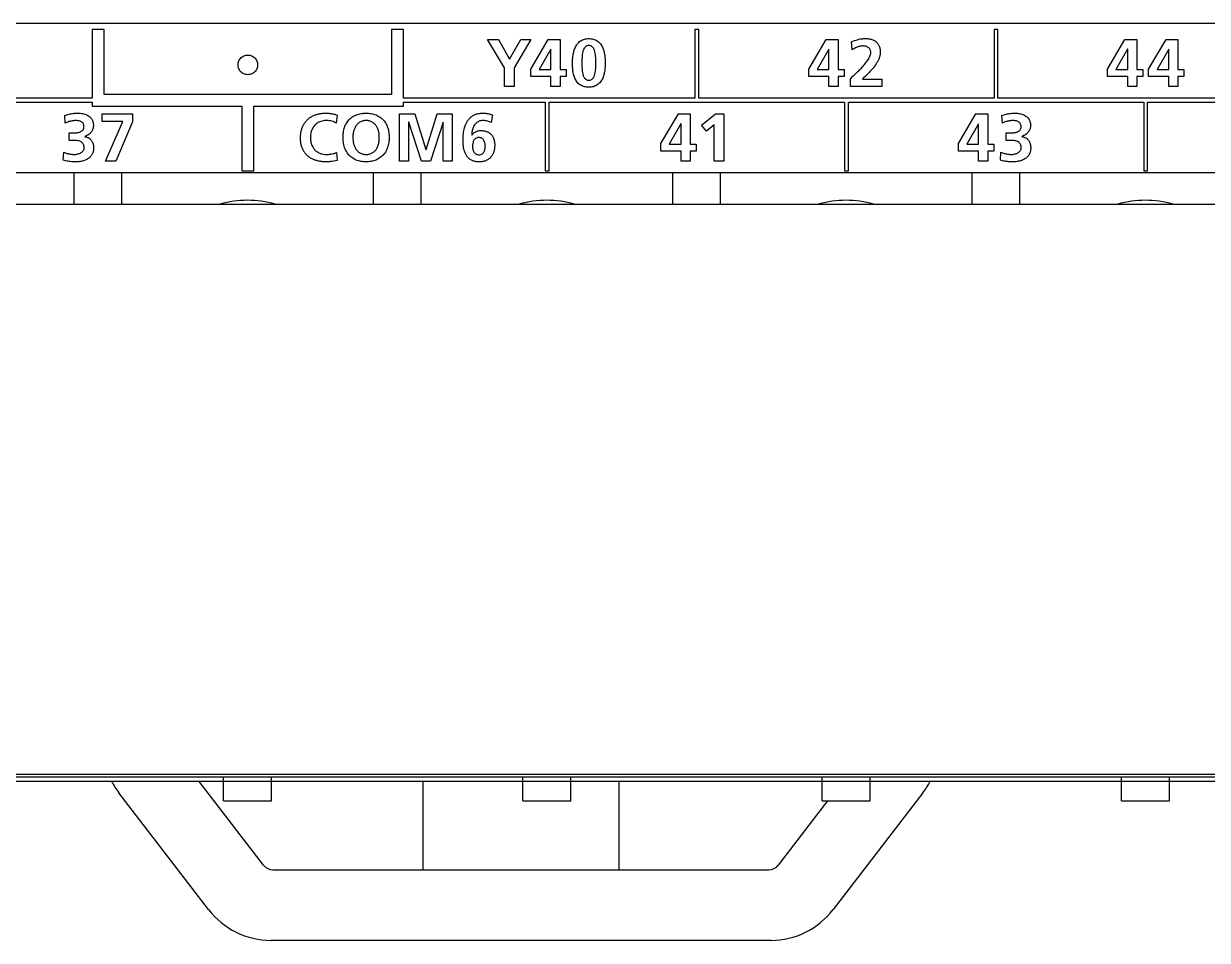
# Model space of a CAD drawing. Extents: x 147 to 432, y 261 to 358.
# Drawn here: x 372.75 to 402.88, y 261.43 to 284.78 of the extents above; entities that cross this region are included whole.
import ezdxf

# ---------------------------------------------------------------- set-up
doc = ezdxf.new("R2010")
doc.units = 0
doc.header["$MEASUREMENT"] = 0
doc.layers.get('0').update_dxf_attribs({"linetype": 'CONTINUOUS'})

msp = doc.modelspace()

# ---------------------------------------------------------------- linework, layer by layer
at = {"color": 7, "linetype": 'Continuous'}
for p, q in [((431.90553, 284.77723), (249.95553, 284.77723)), ((374.79298, 284.62696), (374.49326, 284.62696)), ((374.49326, 284.62696), (374.49326, 282.87686)), ((374.79298, 282.97642), (374.79298, 284.62696)), ((382.41284, 284.62696), (382.11312, 284.62696)), ((382.11312, 284.62696), (382.11312, 282.97642)), ((382.41284, 282.87686), (382.41284, 284.62696)), ((389.9328, 284.62696), (389.83289, 284.62696)), ((389.83289, 284.62696), (389.83289, 282.87686)), ((389.9328, 282.87686), (389.9328, 284.62696)), ((397.55266, 284.62696), (397.45275, 284.62696)), ((397.45275, 284.62696), (397.45275, 282.87686)), ((397.55266, 282.87686), (397.55266, 284.62696)), ((384.55156, 284.3772), (384.83337, 284.3772)), ((384.98943, 283.65269), (384.55156, 284.3772)), ((384.83337, 284.3772), (385.11655, 283.87421)), ((385.11655, 283.87421), (385.40525, 284.3772)), ((385.65916, 284.3772), (385.2299, 283.65269)), ((385.40525, 284.3772), (385.65916, 284.3772)), ((385.65468, 283.62169), (386.10289, 284.3772)), ((386.10289, 284.3772), (386.40192, 284.3772)), ((386.40192, 284.3772), (386.40192, 283.60618)), ((392.73297, 283.62169), (393.18083, 284.3772)), ((393.18083, 284.3772), (393.47987, 284.3772)), ((393.47987, 284.3772), (393.47987, 283.60618)), ((393.84229, 284.11296), (393.82369, 284.31208)), ((400.33836, 283.62169), (400.78657, 284.3772)), ((400.78657, 284.3772), (401.08526, 284.3772)), ((401.08526, 284.3772), (401.08526, 283.60618)), ((401.38671, 283.62169), (401.83491, 284.3772)), ((401.83491, 284.3772), (402.1336, 284.3772)), ((402.1336, 284.3772), (402.1336, 283.60618)), ((386.16834, 284.12639), (385.87103, 283.60618)), ((386.17179, 284.12639), (386.16834, 284.12639)), ((386.17179, 283.60618), (386.17179, 284.12639)), ((393.24629, 284.12639), (392.94932, 283.60618)), ((393.24974, 284.12639), (393.24629, 284.12639)), ((393.24974, 283.60618), (393.24974, 284.12639)), ((400.85168, 284.12639), (400.55472, 283.60618)), ((400.85513, 284.12639), (400.85168, 284.12639)), ((400.85513, 283.60618), (400.85513, 284.12639)), ((401.90003, 284.12639), (401.60306, 283.60618)), ((401.90347, 284.12639), (401.90003, 284.12639)), ((401.90347, 283.60618), (401.90347, 284.12639)), ((384.98943, 283.17865), (384.98943, 283.65269)), ((385.2299, 283.65269), (385.2299, 283.17865)), ((385.65468, 283.42773), (385.65468, 283.62169)), ((385.87103, 283.60618), (386.17179, 283.60618)), ((386.40192, 283.60618), (386.55454, 283.60618)), ((386.55454, 283.60618), (386.55454, 283.42773)), ((392.73297, 283.42773), (392.73297, 283.62169)), ((392.94932, 283.60618), (393.24974, 283.60618)), ((393.47987, 283.60618), (393.63249, 283.60618)), ((393.63249, 283.60618), (393.63249, 283.42773)), ((400.33836, 283.42773), (400.33836, 283.62169)), ((400.55472, 283.60618), (400.85513, 283.60618)), ((401.08526, 283.60618), (401.23822, 283.60618)), ((401.23822, 283.60618), (401.23822, 283.42773)), ((401.38671, 283.42773), (401.38671, 283.62169)), ((401.60306, 283.60618), (401.90347, 283.60618)), ((402.1336, 283.60618), (402.28622, 283.60618)), ((402.28622, 283.60618), (402.28622, 283.42773)), ((386.17179, 283.42773), (385.65468, 283.42773)), ((386.17179, 283.17865), (386.17179, 283.42773)), ((386.40192, 283.42773), (386.40192, 283.17865)), ((386.55454, 283.42773), (386.40192, 283.42773)), ((393.24974, 283.42773), (392.73297, 283.42773)), ((393.24974, 283.17865), (393.24974, 283.42773)), ((393.63249, 283.42773), (393.47987, 283.42773)), ((393.47987, 283.42773), (393.47987, 283.17865)), ((393.79613, 283.17865), (393.79613, 283.3795)), ((394.10343, 283.36744), (394.59298, 283.36744)), ((394.59298, 283.36744), (394.59298, 283.17865)), ((400.85513, 283.42773), (400.33836, 283.42773)), ((400.85513, 283.17865), (400.85513, 283.42773)), ((401.23822, 283.42773), (401.08526, 283.42773)), ((401.08526, 283.42773), (401.08526, 283.17865)), ((401.90347, 283.42773), (401.38671, 283.42773)), ((401.90347, 283.17865), (401.90347, 283.42773)), ((402.28622, 283.42773), (402.1336, 283.42773)), ((402.1336, 283.42773), (402.1336, 283.17865)), ((385.2299, 283.17865), (384.98943, 283.17865)), ((386.40192, 283.17865), (386.17179, 283.17865)), ((393.47987, 283.17865), (393.24974, 283.17865)), ((394.59298, 283.17865), (393.79613, 283.17865)), ((401.08526, 283.17865), (400.85513, 283.17865)), ((402.1336, 283.17865), (401.90347, 283.17865)), ((374.49326, 282.87686), (367.07321, 282.87686)), ((370.88314, 282.77695), (374.49326, 282.77695)), ((374.49326, 282.77695), (374.49326, 282.6767)), ((382.11312, 282.97642), (374.79298, 282.97642)), ((389.83289, 282.87686), (382.41284, 282.87686)), ((382.41284, 282.77695), (386.02296, 282.77695)), ((382.41284, 282.6767), (382.41284, 282.77695)), ((386.02296, 282.77695), (386.02296, 281.02684)), ((386.12287, 282.77695), (393.64282, 282.77695)), ((386.12287, 281.02684), (386.12287, 282.77695)), ((397.45275, 282.87686), (389.9328, 282.87686)), ((393.64282, 282.77695), (393.64282, 281.02684)), ((393.74273, 282.77695), (401.26268, 282.7766)), ((393.74273, 281.02684), (393.74273, 282.77695)), ((405.07261, 282.87651), (397.55266, 282.87686)), ((401.26268, 282.7766), (401.26268, 281.02684)), ((401.36259, 281.02684), (401.36259, 282.7766)), ((401.36259, 282.7766), (408.88255, 282.7766)), ((373.80458, 282.24503), (373.7908, 282.43726)), ((374.49326, 282.6767), (378.30319, 282.6767)), ((374.74234, 282.47688), (375.51507, 282.47688)), ((374.74234, 282.28809), (374.74234, 282.47688)), ((375.51507, 282.47688), (375.51507, 282.27775)), ((378.30319, 282.6767), (378.30319, 281.02684)), ((378.60291, 281.02684), (378.60291, 282.6767)), ((378.60291, 282.6767), (382.41284, 282.6767)), ((380.72337, 282.4476), (380.70614, 282.24503)), ((382.31673, 282.47688), (382.70154, 282.47688)), ((382.31673, 281.27833), (382.31673, 282.47688)), ((382.70154, 282.47688), (382.98645, 281.56841)), ((382.9899, 281.56841), (383.27515, 282.47688)), ((383.27515, 282.47688), (383.65962, 282.47688)), ((383.65962, 282.47688), (383.65962, 281.27833)), ((384.67868, 282.45449), (384.64768, 282.26053)), ((388.96817, 281.72137), (389.41638, 282.47688)), ((389.41638, 282.47688), (389.71507, 282.47688)), ((389.71507, 282.47688), (389.71507, 281.70587)), ((390.00687, 282.19542), (390.35723, 282.47688)), ((390.35723, 282.47688), (390.57014, 282.47688)), ((390.57014, 282.47688), (390.57014, 281.27833)), ((396.54359, 281.72137), (396.9918, 282.47688)), ((396.9918, 282.47688), (397.29049, 282.47688)), ((397.29049, 282.47688), (397.29049, 281.70587)), ((397.66428, 282.24503), (397.6505, 282.43726)), ((375.27323, 282.28809), (374.74234, 282.28809)), ((374.82847, 281.27833), (375.27323, 282.28809)), ((375.51507, 282.27775), (375.08926, 281.27833)), ((382.5503, 282.26742), (382.54686, 282.26397)), ((382.54686, 282.26397), (382.54686, 281.27833)), ((382.87311, 281.27833), (382.5503, 282.26742)), ((383.42605, 282.26742), (383.10324, 281.27833)), ((383.42949, 282.26742), (383.42605, 282.26742)), ((383.42949, 281.27833), (383.42949, 282.26742)), ((389.48149, 282.22608), (389.18452, 281.70587)), ((389.48494, 282.22608), (389.48149, 282.22608)), ((389.48494, 281.70587), (389.48494, 282.22608)), ((390.1271, 282.03901), (390.00687, 282.19542)), ((390.32967, 282.20403), (390.1271, 282.03901)), ((390.32967, 281.27833), (390.32967, 282.20403)), ((397.05691, 282.22608), (396.75994, 281.70587)), ((397.06036, 282.22608), (397.05691, 282.22608)), ((397.06036, 281.70587), (397.06036, 282.22608)), ((373.90415, 281.80371), (373.90415, 281.99284)), ((373.90415, 281.99284), (374.01405, 281.99284)), ((374.02094, 281.80371), (373.90415, 281.80371)), ((397.76384, 281.80371), (397.76384, 281.99284)), ((397.76384, 281.99284), (397.87374, 281.99284)), ((397.88063, 281.80371), (397.76384, 281.80371)), ((373.75291, 281.29728), (373.76669, 281.50157)), ((380.71476, 281.49641), (380.72509, 281.29556)), ((382.98645, 281.56841), (382.9899, 281.56841)), ((388.96817, 281.52741), (388.96817, 281.72137)), ((389.48494, 281.52741), (388.96817, 281.52741)), ((389.18452, 281.70587), (389.48494, 281.70587)), ((389.48494, 281.27833), (389.48494, 281.52741)), ((389.71507, 281.70587), (389.86803, 281.70587)), ((389.86803, 281.52741), (389.71507, 281.52741)), ((389.71507, 281.52741), (389.71507, 281.27833)), ((389.86803, 281.70587), (389.86803, 281.52741)), ((396.54359, 281.52741), (396.54359, 281.72137)), ((397.06036, 281.52741), (396.54359, 281.52741)), ((396.75994, 281.70587), (397.06036, 281.70587)), ((397.06036, 281.27833), (397.06036, 281.52741)), ((397.29049, 281.70587), (397.44345, 281.70587)), ((397.29049, 281.52741), (397.29049, 281.27833)), ((397.44345, 281.52741), (397.29049, 281.52741)), ((397.44345, 281.70587), (397.44345, 281.52741)), ((397.61295, 281.29728), (397.62639, 281.50157)), ((375.08926, 281.27833), (374.82847, 281.27833)), ((382.54686, 281.27833), (382.31673, 281.27833)), ((383.10324, 281.27833), (382.87311, 281.27833)), ((383.65962, 281.27833), (383.42949, 281.27833)), ((389.71507, 281.27833), (389.48494, 281.27833)), ((390.57014, 281.27833), (390.32967, 281.27833)), ((397.29049, 281.27833), (397.06036, 281.27833)), ((374.02553, 280.97723), (374.02553, 280.17724)), ((375.24553, 280.17724), (375.24553, 280.97723)), ((378.30319, 281.02684), (378.60291, 281.02684)), ((381.64553, 280.97723), (381.64553, 280.17724)), ((382.86553, 280.17724), (382.86553, 280.97723)), ((386.02296, 281.02684), (386.12287, 281.02684)), ((389.26553, 280.97723), (389.26553, 280.17724)), ((390.48553, 280.17724), (390.48553, 280.97723)), ((393.64282, 281.02684), (393.74273, 281.02684)), ((396.88553, 280.97723), (396.88553, 280.17724)), ((398.10553, 280.17724), (398.10553, 280.97723)), ((401.26268, 281.02684), (401.36259, 281.02684)), ((188.24033, 265.59507), (427.12073, 265.59507)), ((423.40552, 265.47723), (322.35553, 265.47723))]:
    msp.add_line(p, q, dxfattribs=at)
for points in [[(386.71852, 283.77465, -0.010948), (386.719574, 283.830987, -0.010487), (386.723036, 283.887234, -0.01193), (386.728997, 283.943269, -0.013788), (386.737826, 283.998921, -0.015833), (386.749933, 284.05395, -0.018697), (386.765791, 284.108015, -0.022188), (386.785997, 284.160604, -0.026682), (386.811229, 284.210963, -0.031909), (386.842155, 284.258029, -0.037211), (386.879277, 284.300364, -0.041947), (386.922598, 284.336302, -0.043182), (386.971383, 284.364377, -0.04131), (387.024238, 284.383762, -0.037359), (387.079465, 284.394606, -0.030568), (387.135683, 284.397871, -0.029987), (387.191929, 284.394533, -0.034952), (387.247233, 284.38395, -0.039595), (387.300352, 284.365278, -0.043118), (387.349614, 284.338049, -0.042605), (387.393521, 284.302824, -0.03853), (387.431136, 284.260932, -0.033449), (387.462341, 284.214053, -0.027833), (387.487599, 284.163705, -0.023049), (387.507619, 284.111045, -0.019132), (387.523155, 284.056886, -0.015908), (387.53487, 284.00177, -0.013517), (387.543301, 283.946225, -0.011619), (387.54896, 283.890158, -0.010049), (387.552187, 283.833897, -0.009041), (387.553268, 283.777555, -0.009085), (387.552347, 283.721209, -0.010352), (387.549238, 283.664943, -0.011858), (387.543636, 283.608872, -0.013722), (387.535188, 283.55316, -0.016104), (387.523437, 283.498054, -0.019314), (387.507827, 283.443919, -0.023188), (387.487699, 283.391302, -0.027983), (387.462309, 283.341024, -0.033011), (387.431452, 283.294877, -0.038492), (387.39379, 283.253026, -0.04256), (387.34986, 283.21784, -0.042845), (387.300591, 283.190622, -0.039684), (387.24748, 283.171939, -0.035118), (387.19219, 283.161393, -0.028862), (387.135981, 283.157986, -0.028098), (387.079694, 283.160779, -0.033635), (387.024225, 283.170469, -0.038674), (386.970732, 283.188055, -0.043463), (386.920873, 283.214172, -0.043438), (386.876273, 283.248514, -0.040319), (386.838089, 283.289881, -0.035282), (386.806567, 283.336542, -0.029249), (386.781299, 283.386884, -0.024111), (386.761523, 283.439634, -0.019689), (386.746415, 283.493913, -0.016155), (386.735229, 283.54914, -0.013594), (386.727334, 283.604934, -0.011237), (386.72222, 283.661052, -0.008897), (386.719363, 283.717334, -0.009378)], [(387.3128, 283.77465), (387.312761, 283.809637), (387.312327, 283.844621), (387.31137, 283.880172), (387.309662, 283.915116), (387.307, 283.95), (387.303168, 283.984774), (387.297882, 284.019356), (387.290765, 284.053605, 0.019564), (387.281333, 284.087286, 0.025892), (387.268892, 284.119967, 0.036252), (387.252531, 284.150852, 0.049666), (387.23119, 284.178511, 0.06505), (387.204103, 284.200516, 0.070885), (387.172164, 284.21446, 0.062173), (387.137652, 284.219375, 0.060859), (387.102846, 284.216015, 0.073234), (387.070763, 284.203717, 0.067271), (387.042927, 284.182683, 0.052745), (387.020965, 284.155536, 0.037788), (387.004161, 284.12488, 0.026795), (386.991425, 284.092309, 0.020159), (386.98178, 284.058687), (386.974503, 284.024469), (386.969086, 283.989906), (386.965141, 283.955144), (386.962385, 283.920266), (386.960586, 283.885326), (386.959548, 283.850355), (386.95909, 283.81537), (386.958992, 283.780383), (386.959012, 283.745396), (386.959289, 283.71041), (386.960079, 283.675432), (386.961589, 283.640479), (386.964026, 283.605578), (386.967624, 283.570779), (386.97267, 283.536161), (386.979545, 283.501862, 0.019655), (386.988748, 283.468118, 0.026188), (387.000993, 283.435364, 0.036897), (387.017223, 283.40441, 0.050801), (387.038542, 283.376741, 0.066435), (387.065729, 283.354861, 0.072722), (387.09781, 283.341276, 0.061039), (387.132388, 283.336791, 0.05871), (387.167176, 283.340338, 0.069911), (387.199799, 283.35263, 0.065984), (387.227959, 283.373231, 0.053064), (387.250382, 283.399998, 0.038939), (387.267602, 283.43042, 0.028465), (387.280947, 283.463778, 0.020816), (387.290697, 283.497369), (387.297999, 283.531581), (387.303376, 283.56615), (387.307231, 283.600922), (387.309871, 283.635809), (387.311536, 283.671035), (387.31241, 283.706011), (387.312791, 283.740996)], [(381.46441, 282.49755, -0.023076), (381.528731, 282.495088, -0.022441), (381.592598, 282.486796, -0.025169), (381.655394, 282.472525, -0.028323), (381.716281, 282.451608, -0.030357), (381.774302, 282.423712, -0.031768), (381.828413, 282.388836, -0.03248), (381.877583, 282.347289, -0.032195), (381.920983, 282.299746, -0.030754), (381.958074, 282.247127, -0.028786), (381.988637, 282.190461, -0.026561), (382.012755, 282.130762, -0.024152), (382.030711, 282.068922, -0.021932), (382.042902, 282.005688, -0.019869), (382.049774, 281.941658, -0.017926), (382.051793, 281.877286, -0.01797), (382.049262, 281.812929, -0.019593), (382.041911, 281.748949, -0.021623), (382.029324, 281.685794, -0.023825), (382.01106, 281.624044, -0.026189), (381.986726, 281.564432, -0.028445), (381.956042, 281.507831, -0.030431), (381.918909, 281.45524, -0.031988), (381.875516, 281.40769, -0.032434), (381.826378, 281.366105, -0.031825), (381.772297, 281.331186, -0.030512), (381.714284, 281.303279, -0.028277), (381.653392, 281.28236, -0.025746), (381.590592, 281.268134, -0.02316), (381.526706, 281.260112, -0.02028), (381.462355, 281.257661, -0.020173), (381.398002, 281.26031, -0.022513), (381.334122, 281.268433, -0.025348), (381.271311, 281.282612, -0.028275), (381.210389, 281.303441, -0.03083), (381.152352, 281.331299, -0.032426), (381.098304, 281.366268, -0.033199), (381.049325, 281.408038, -0.033017), (381.005987, 281.456244, -0.031029), (380.969417, 281.509226, -0.028728), (380.939439, 281.566203, -0.026163), (380.91588, 281.626127, -0.023502), (380.898374, 281.688097, -0.02106), (380.886449, 281.751382, -0.018844), (380.879598, 281.815417, -0.017083), (380.877361, 281.879782, -0.017163), (380.879453, 281.944157, -0.01924), (380.88622, 282.008201, -0.02152), (380.898174, 282.071479, -0.023994), (380.915826, 282.133407, -0.02672), (380.93965, 282.193223, -0.029264), (380.970007, 282.249999, -0.031486), (381.007034, 282.30266, -0.033076), (381.050533, 282.350109, -0.033281), (381.099927, 282.391387, -0.032279), (381.154315, 282.425819, -0.030519), (381.212601, 282.453163, -0.028136), (381.273685, 282.473504, -0.024587), (381.336574, 282.487277, -0.021719), (381.400499, 282.495245, -0.022335)], [(381.46441, 281.44645, 0.030434), (381.505344, 281.448469, 0.030018), (381.545777, 281.455406, 0.033526), (381.585012, 281.467367, 0.0369), (381.622139, 281.484755, 0.037132), (381.656305, 281.507427, 0.035403), (381.686825, 281.534814, 0.0327), (381.713329, 281.56611, 0.028829), (381.735558, 281.600054, 0.025568), (381.754174, 281.636609, 0.022415), (381.769211, 281.67478, 0.019663), (381.780992, 281.714082, 0.017595), (381.789818, 281.754152, 0.015832), (381.795953, 281.794724, 0.014376), (381.799631, 281.835593, 0.014115), (381.800983, 281.876604, 0.014548), (381.8, 281.917627, 0.015835), (381.796528, 281.958511, 0.016835), (381.790391, 281.999081, 0.018074), (381.78145, 282.039126, 0.019956), (381.769494, 282.078373, 0.022326), (381.754273, 282.11647, 0.025085), (381.73552, 282.152955, 0.028331), (381.712989, 282.187229, 0.032189), (381.686022, 282.219089, 0.034425), (381.655591, 282.246576, 0.036432), (381.621582, 282.269478, 0.036347), (381.584611, 282.28721, 0.034431), (381.545493, 282.299518, 0.031648), (381.505098, 282.306559, 0.027634), (381.46441, 282.30876, 0.027842), (381.423441, 282.306527, 0.031675), (381.383046, 282.29945, 0.034449), (381.343939, 282.287106, 0.036346), (381.306985, 282.269337, 0.03643), (381.272997, 282.2464, 0.034175), (381.24279, 282.219089, 0.031668), (381.216258, 282.187815, 0.02839), (381.193657, 282.153585, 0.025141), (381.174839, 282.117133, 0.022373), (381.159557, 282.079059, 0.019992), (381.147545, 282.039828, 0.018106), (381.138552, 281.999795, 0.016852), (381.132367, 281.959231, 0.015857), (381.128849, 281.91835, 0.01457), (381.127824, 281.877329, 0.014114), (381.129135, 281.836316, 0.014163), (381.132709, 281.795979, 0.015784), (381.138764, 281.755396, 0.017534), (381.147503, 281.715307, 0.019592), (381.159189, 281.675977, 0.022325), (381.17412, 281.637766, 0.02546), (381.192621, 281.601154, 0.029047), (381.214991, 281.566774, 0.032624), (381.241412, 281.53541, 0.035359), (381.271852, 281.507937, 0.037132), (381.305951, 281.485163, 0.036907), (381.34303, 281.467664, 0.033601), (381.382209, 281.455602, 0.03004), (381.422638, 281.448563, 0.031047)]]:
    msp.add_lwpolyline(points, format="xyb", close=True, dxfattribs=at)
for points in [[(393.79613, 283.3795), (393.819486, 283.40149), (393.842954, 283.42336), (393.866536, 283.445106), (393.890133, 283.466837), (393.91364, 283.488664), (393.937022, 283.510627), (393.960263, 283.532738), (393.983345, 283.555014), (394.006244, 283.577479), (394.028933, 283.600156), (394.051384, 283.623068), (394.073566, 283.646241), (394.095448, 283.669697), (394.116994, 283.693462), (394.138157, 283.717569), (394.158882, 283.742052), (394.179111, 283.766946), (394.198757, 283.792302), (394.217714, 283.818176), (394.235869, 283.844622), (394.253043, 283.871716), (394.26901, 283.899533), (394.283495, 283.928131), (394.296012, 283.957628, 0.023691), (394.305969, 283.988119, 0.031294), (394.312563, 284.019556, 0.040736), (394.314578, 284.051542, 0.049147), (394.310833, 284.08335, 0.056015), (394.300524, 284.113657, 0.05771), (394.283611, 284.140832, 0.053386), (394.261102, 284.163603, 0.04615), (394.234523, 284.181483, 0.040414), (394.204346, 284.194942, 0.033799), (394.173469, 284.203547, 0.030989), (394.141738, 284.208121, 0.027059), (394.109686, 284.208961, 0.02211), (394.077701, 284.206652, 0.020425), (394.046023, 284.201656, 0.018945), (394.013967, 284.193969), (393.983387, 284.184297), (393.953473, 284.172727), (393.924251, 284.159501), (393.895725, 284.144835), (393.867877, 284.128916), (393.84229, 284.11296)], [(393.82369, 284.31208, -0.012691), (393.859648, 284.32914), (393.896424, 284.34436), (393.933909, 284.357737), (393.972005, 284.36926), (394.010619, 284.378904), (394.049662, 284.386633), (394.088545, 284.39234, -0.01298), (394.128167, 284.39611, -0.013409), (394.16793, 284.39779, -0.01483), (394.207723, 284.397234, -0.017164), (394.247399, 284.394137, -0.019746), (394.286737, 284.388127, -0.02231), (394.324958, 284.378948, -0.025966), (394.36257, 284.365977, -0.029417), (394.398514, 284.348928, -0.03276), (394.432056, 284.32755, -0.035225), (394.46239, 284.301828, -0.035404), (394.48844, 284.27248, -0.034966), (394.510376, 284.239306, -0.032674), (394.527638, 284.203469, -0.029479), (394.540328, 284.165766, -0.025182), (394.548812, 284.126898, -0.021564), (394.553674, 284.087402, -0.022149), (394.55508, 284.0475, -0.022815), (394.552907, 284.007764, -0.023835), (394.547045, 283.968407, -0.022392), (394.537522, 283.92978, -0.019227), (394.524818, 283.892065, -0.016827), (394.50944, 283.855355, -0.014783), (394.491774, 283.819691, -0.012912), (394.472164, 283.785059), (394.450911, 283.751406), (394.428283, 283.718661), (394.404494, 283.686749), (394.379729, 283.655588), (394.354138, 283.625101), (394.327855, 283.595208), (394.300996, 283.565833), (394.273561, 283.53679), (394.24584, 283.508225), (394.217808, 283.479965), (394.189552, 283.45193), (394.161181, 283.424011), (394.132774, 283.396128), (394.104313, 283.3683)], [(373.7908, 282.43726), (373.817824, 282.447328), (373.8452, 282.456401), (373.872877, 282.464508), (373.900811, 282.471677), (373.928679, 282.477874), (373.957014, 282.483246), (373.985502, 282.487741), (374.014112, 282.491375), (374.042817, 282.494164), (374.071591, 282.496108), (374.100408, 282.497251), (374.129246, 282.497529), (374.158074, 282.49672), (374.187008, 282.494658), (374.215648, 282.491289), (374.244099, 282.486579), (374.272277, 282.480447), (374.300074, 282.472777), (374.327354, 282.463433), (374.35394, 282.452271), (374.379606, 282.439135), (374.404072, 282.423882, -0.024708), (374.426999, 282.406406, -0.026645), (374.448008, 282.386667, -0.028511), (374.466716, 282.364739, -0.028872), (374.482777, 282.340803, -0.028865), (374.495976, 282.315178, -0.027352), (374.506199, 282.28823), (374.513406, 282.260972), (374.518069, 282.232525), (374.520236, 282.203773), (374.5202, 282.175825), (374.517932, 282.14708), (374.513111, 282.118657, -0.026356), (374.505478, 282.090858, -0.028249), (374.494859, 282.064059, -0.029164), (374.481225, 282.038662, -0.028967), (374.464729, 282.015024, -0.027397), (374.445677, 281.993391, -0.024861), (374.424468, 281.973862), (374.401525, 281.956403), (374.37723, 281.940871), (374.351902, 281.92709), (374.325811, 281.914804), (374.29913, 281.903856)], [(380.72509, 281.29556), (380.682705, 281.285982), (380.640112, 281.277378), (380.597293, 281.269988), (380.554247, 281.264066, -0.011068), (380.510996, 281.259904, -0.01355), (380.467596, 281.25784, -0.010661), (380.424152, 281.257938, -0.010656), (380.380749, 281.259879, -0.010897), (380.337465, 281.263688, -0.011645), (380.294392, 281.269431, -0.012834), (380.251657, 281.277274, -0.014032), (380.209406, 281.287401, -0.015225), (380.16782, 281.29998, -0.016473), (380.127116, 281.315168, -0.017759), (380.087544, 281.333104, -0.019142), (380.049406, 281.353906, -0.020286), (380.013027, 281.377652, -0.021363), (379.978751, 281.40434, -0.022076), (379.94693, 281.433911, -0.022401), (379.917858, 281.46619, -0.022436), (379.891807, 281.500949, -0.021809), (379.868926, 281.537877, -0.021136), (379.849305, 281.576632, -0.019814), (379.832918, 281.616865, -0.018594), (379.819664, 281.65824, -0.017217), (379.809406, 281.700458, -0.015878), (379.80196, 281.743264, -0.014474), (379.79713, 281.786436, -0.012953), (379.794673, 281.829811, -0.011543), (379.794339, 281.873264, -0.0119), (379.796027, 281.916686, -0.012628), (379.799842, 281.959967, -0.013447), (379.805903, 282.002991, -0.014652), (379.81437, 282.045606, -0.015922), (379.825424, 282.087622, -0.017067), (379.839227, 282.128819, -0.018222), (379.855898, 282.168937, -0.019279), (379.875533, 282.20769, -0.020093), (379.898154, 282.24478, -0.020906), (379.923738, 282.279888, -0.021051), (379.952176, 282.312729, -0.021266), (379.983287, 282.343048, -0.020765), (380.016837, 282.370646, -0.020259), (380.052536, 282.395403, -0.019339), (380.090084, 282.41725, -0.018288), (380.12917, 282.436217, -0.017227), (380.169507, 282.452359, -0.016081), (380.21083, 282.465782, -0.014981), (380.252904, 282.476613, -0.013717), (380.295528, 282.485011, -0.012472), (380.33854, 282.491168, -0.011828), (380.381808, 282.495243, -0.011599), (380.425218, 282.497287, -0.011793), (380.468669, 282.497316, -0.015089), (380.512048, 282.494883, -0.013138), (380.555229, 282.490063, -0.012876), (380.598104, 282.483017, -0.013764), (380.641115, 282.473582, -0.015085), (380.682948, 282.461845, -0.017297), (380.72337, 282.4476)], [(384.15675, 281.93428, -0.029546), (384.180566, 281.965167, -0.034959), (384.20809, 281.992789, -0.039635), (384.239417, 282.015994, -0.040409), (384.273388, 282.033526, -0.038632), (384.310426, 282.045699, -0.033084), (384.348837, 282.052439, -0.026654), (384.38826, 282.05451, -0.020622), (384.427243, 282.053052, -0.021984), (384.465966, 282.048284, -0.025032), (384.504069, 282.03992, -0.028314), (384.541057, 282.027539, -0.031127), (384.576313, 282.010863, -0.033532), (384.60952, 281.989522, -0.034112), (384.639165, 281.964186, -0.033922), (384.66509, 281.935056, -0.032236), (384.686952, 281.90276, -0.029701), (384.70465, 281.868003, -0.026866), (384.718307, 281.831466, -0.024411), (384.728406, 281.792756, -0.021537), (384.734755, 281.754261, -0.018656), (384.737969, 281.715381, -0.014916), (384.738572, 281.676364, -0.01438), (384.736921, 281.637379, -0.014785), (384.733003, 281.598555, -0.016902), (384.726648, 281.560057, -0.01937), (384.717519, 281.522125, -0.02181), (384.705304, 281.485073, -0.024357), (384.689726, 281.449307, -0.027093), (384.670561, 281.415334, -0.029165), (384.6477, 281.383732, -0.030785), (384.621214, 281.355104, -0.031164), (384.591396, 281.329965, -0.030179), (384.558713, 281.308681, -0.028584), (384.523757, 281.29138, -0.025962), (384.48712, 281.277985, -0.023277), (384.449339, 281.268261, -0.020397), (384.41085, 281.261867, -0.018175), (384.371995, 281.258451, -0.016246), (384.332985, 281.257713, -0.017656), (384.294002, 281.259567, -0.020708), (384.25529, 281.264402, -0.023663), (384.217159, 281.272651, -0.026607), (384.180052, 281.284681, -0.029268), (384.144527, 281.300788, -0.03068), (384.111181, 281.321023, -0.031343), (384.080621, 281.345252, -0.030024), (384.053239, 281.373051, -0.027978), (384.029288, 281.403837, -0.025029), (384.008722, 281.436988, -0.022072), (383.991368, 281.471929, -0.019088), (383.976941, 281.508182, -0.016579), (383.96513, 281.54537, -0.014234), (383.955631, 281.583218), (383.948156, 281.621518), (383.942462, 281.660124), (383.938324, 281.698928), (383.935556, 281.737854), (383.933991, 281.776846), (383.93351, 281.81577), (383.934031, 281.854792), (383.935599, 281.893785), (383.938326, 281.933175), (383.942228, 281.972004), (383.947505, 282.011295), (383.954086, 282.049759), (383.962159, 282.087937), (383.971644, 282.125002), (383.98306, 282.162316, -0.01359), (383.996393, 282.198988, -0.015069), (384.011799, 282.234837, -0.016749), (384.029453, 282.269632, -0.018462), (384.04951, 282.303098, -0.020269), (384.072094, 282.334911, -0.022126), (384.097291, 282.364695, -0.023353), (384.125091, 282.392068, -0.024712), (384.155384, 282.416644, -0.024817), (384.187969, 282.438089, -0.024594), (384.222512, 282.456219, -0.023919), (384.258649, 282.470898, -0.022345), (384.295995, 282.482179, -0.020934), (384.334182, 282.490191, -0.018761), (384.372891, 282.495145, -0.016526), (384.411858, 282.49736, -0.013962), (384.450881, 282.497179), (384.489843, 282.49503, -0.013184), (384.529136, 282.490826, -0.013355), (384.56766, 282.484617, -0.013411), (384.605797, 282.476355, -0.01323), (384.643439, 282.466071), (384.67868, 282.45449)], [(397.6505, 282.43726), (397.677535, 282.447332), (397.704921, 282.456408), (397.732608, 282.464517), (397.760554, 282.471688), (397.788384, 282.477875), (397.81673, 282.483249), (397.845228, 282.487745), (397.873849, 282.49138), (397.902566, 282.494169), (397.931351, 282.496112), (397.96018, 282.497254), (397.989029, 282.497528), (398.017867, 282.496716), (398.046716, 282.494658), (398.075367, 282.49129), (398.10383, 282.486582), (398.13202, 282.480454), (398.15983, 282.472789), (398.187124, 282.463452), (398.213726, 282.4523), (398.23941, 282.439175), (398.263898, 282.423935, -0.024677), (398.286849, 282.406473, -0.026625), (398.307886, 282.386747, -0.028501), (398.326625, 282.364831, -0.028882), (398.342717, 282.340903, -0.028889), (398.355947, 282.315282, -0.02739), (398.366196, 282.288331), (398.373446, 282.260972), (398.378117, 282.232515), (398.380287, 282.203753), (398.380249, 282.17582), (398.377972, 282.147065), (398.373132, 282.118634, -0.026421), (398.365472, 282.090831, -0.028292), (398.354819, 282.064033, -0.02918), (398.34115, 282.038643, -0.028952), (398.324618, 282.015016, -0.027357), (398.305535, 281.993395, -0.024808), (398.284301, 281.973878), (398.261336, 281.956428), (398.237025, 281.940902), (398.211683, 281.927122), (398.18558, 281.914835), (398.15889, 281.903883)], [(380.70614, 282.24503), (380.679101, 282.25937), (380.650746, 282.272233), (380.621601, 282.283188), (380.591775, 282.292123), (380.561409, 282.299004), (380.53066, 282.303899), (380.499675, 282.306978), (380.468573, 282.30849), (380.437439, 282.30863), (380.406347, 282.306968), (380.375457, 282.303219), (380.344919, 282.297161), (380.314947, 282.288737), (380.285748, 282.277931, 0.020962), (380.257542, 282.264753, 0.021431), (380.230557, 282.249229, 0.021416), (380.204999, 282.231453, 0.021382), (380.181055, 282.211554, 0.02098), (380.158881, 282.189702), (380.138599, 282.166082), (380.120293, 282.140899), (380.104015, 282.114359), (380.089783, 282.086668), (380.077594, 282.058018), (380.06742, 282.028592), (380.059235, 281.998617), (380.052954, 281.968121), (380.048537, 281.937298), (380.04592, 281.906273), (380.04503, 281.87433), (380.045863, 281.843201), (380.048426, 281.81217), (380.052797, 281.781341), (380.059055, 281.750841), (380.067152, 281.721218), (380.077379, 281.691811), (380.08969, 281.663214), (380.104118, 281.635625), (380.12067, 281.609257, 0.020728), (380.13932, 281.584328, 0.021381), (380.159999, 281.561056, 0.021601), (380.182601, 281.539647, 0.021835), (380.206975, 281.52028, 0.021559), (380.232937, 281.5031, 0.021281), (380.260274, 281.488204), (380.288761, 281.475646), (380.318166, 281.465416), (380.348271, 281.457481), (380.37839, 281.451845), (380.409319, 281.448233), (380.440417, 281.446593), (380.471556, 281.446732), (380.502656, 281.448286), (380.533673, 281.451048), (380.564565, 281.454967), (380.595287, 281.460049), (380.624858, 281.466171), (380.655021, 281.473904), (380.684657, 281.483448, 0.02823), (380.713281, 281.495674)], [(374.29758, 281.89983, -0.026778), (374.327675, 281.894367, -0.026646), (374.357036, 281.885737, -0.030003), (374.385228, 281.873856, -0.031989), (374.411723, 281.858565, -0.032937), (374.436008, 281.839963, -0.032992), (374.457631, 281.818326, -0.03181), (374.476279, 281.794075, -0.029821), (374.491804, 281.767712, -0.027515), (374.504209, 281.739742, -0.025131), (374.513605, 281.710622, -0.022825), (374.520174, 281.680732), (374.524102, 281.650383), (374.525604, 281.619821), (374.524939, 281.589226), (374.522038, 281.558759), (374.516699, 281.528626, -0.022846), (374.508737, 281.499071, -0.024826), (374.498003, 281.470415, -0.02607), (374.484397, 281.443008, -0.026402), (374.467996, 281.417175, -0.026394), (374.448954, 281.393224, -0.025104), (374.427549, 281.371355, -0.023794), (374.404108, 281.351684, -0.021768), (374.378972, 281.334226), (374.352471, 281.318918), (374.324887, 281.305657), (374.296462, 281.294304), (374.267392, 281.284725), (374.237831, 281.276784), (374.207904, 281.270356), (374.177709, 281.26533), (374.147325, 281.261618), (374.116813, 281.259166), (374.086228, 281.257897), (374.055617, 281.257705), (374.025013, 281.258388), (373.994432, 281.25976), (373.96389, 281.261818), (373.9334, 281.26455), (373.90298, 281.267966), (373.872157, 281.272171), (373.841942, 281.277081), (373.811877, 281.282838), (373.782013, 281.289558), (373.75291, 281.29728)], [(373.76669, 281.50157), (373.787008, 281.493791), (373.807504, 281.486491), (373.827426, 281.479932), (373.848258, 281.473659), (373.868961, 281.468033), (373.890109, 281.462925), (373.911401, 281.458452), (373.933014, 281.454613), (373.954546, 281.451503), (373.976986, 281.449041), (373.998683, 281.447435), (374.020421, 281.446552), (374.042175, 281.446615), (374.064256, 281.447922), (374.085854, 281.450517), (374.108166, 281.454523), (374.129324, 281.459581), (374.150146, 281.465878), (374.170522, 281.473492), (374.190307, 281.482532), (374.209293, 281.493141), (374.227198, 281.505484), (374.243634, 281.519722), (374.258079, 281.535964), (374.269958, 281.554164, 0.042847), (374.278691, 281.574075, 0.044488), (374.283785, 281.595183), (374.28552, 281.61664), (374.284683, 281.638375), (374.281521, 281.659891), (374.276037, 281.680939), (374.267859, 281.701079), (374.25728, 281.719184), (374.243665, 281.736131), (374.228236, 281.750497), (374.21059, 281.763013), (374.191492, 281.773412), (374.171438, 281.781833), (374.150739, 281.788518), (374.129614, 281.793714), (374.108214, 281.797624), (374.086642, 281.800431), (374.065518, 281.802276), (374.043787, 281.803397), (374.022033, 281.803716)], [(398.15727, 281.89983, -0.026739), (398.187369, 281.894367, -0.026609), (398.216733, 281.885742, -0.029935), (398.244933, 281.873871, -0.031906), (398.271442, 281.858597, -0.032853), (398.295748, 281.840018, -0.032922), (398.317403, 281.818408, -0.031767), (398.336092, 281.794185, -0.029812), (398.351662, 281.767845, -0.027538), (398.364114, 281.739893, -0.02518), (398.373555, 281.710785, -0.022892), (398.380163, 281.6809), (398.38412, 281.650552), (398.385642, 281.619988), (398.384988, 281.589389), (398.382095, 281.558919), (398.376762, 281.528782, -0.022856), (398.368804, 281.499223, -0.024833), (398.358073, 281.470562, -0.026082), (398.344467, 281.443152, -0.026402), (398.328067, 281.417315, -0.026394), (398.309024, 281.393361, -0.025096), (398.287619, 281.371487, -0.023785), (398.264178, 281.351812, -0.021757), (398.239043, 281.334348), (398.212542, 281.319033), (398.184959, 281.305763), (398.156535, 281.294401), (398.127465, 281.284811), (398.097903, 281.276859), (398.067976, 281.270419), (398.037781, 281.265379), (398.007395, 281.261653), (397.976881, 281.259187), (397.946293, 281.257906), (397.91568, 281.257702), (397.885073, 281.258376), (397.854488, 281.25974), (397.823943, 281.261791), (397.79345, 281.264517), (397.763026, 281.267929), (397.73193, 281.272171), (397.701713, 281.277089), (397.671648, 281.282859), (397.641786, 281.2896), (397.61295, 281.29728)], [(397.62639, 281.50157), (397.646708, 281.493791), (397.667204, 281.486491), (397.687126, 281.479932), (397.707959, 281.473659), (397.728661, 281.468033), (397.74981, 281.462925), (397.771101, 281.458452), (397.792714, 281.454613), (397.814247, 281.451503), (397.836686, 281.449041), (397.858383, 281.447435), (397.880121, 281.446552), (397.901876, 281.446615), (397.923954, 281.447922), (397.945552, 281.450517), (397.967862, 281.454523), (397.98902, 281.459581), (398.009842, 281.465878), (398.030219, 281.473493), (398.050003, 281.482533), (398.068991, 281.493141), (398.086895, 281.505484), (398.103332, 281.519722), (398.117778, 281.535964), (398.129656, 281.554164, 0.042848), (398.138391, 281.574075, 0.04449), (398.143485, 281.595183), (398.14522, 281.61664), (398.144383, 281.638375), (398.141221, 281.659892), (398.135736, 281.680939), (398.127558, 281.701079), (398.11698, 281.719184), (398.103365, 281.736131), (398.087935, 281.750496), (398.070289, 281.763013), (398.05119, 281.773412), (398.031136, 281.781832), (398.010437, 281.788517), (397.989312, 281.793714), (397.967911, 281.797624), (397.946339, 281.80043), (397.92521, 281.802276), (397.90348, 281.803397), (397.881725, 281.803716)]]:
    msp.add_lwpolyline(points, format="xyb", dxfattribs=at)
for points in [[(378.70316, 283.72711), (378.701814, 283.700989), (378.697762, 283.675139), (378.691017, 283.64986), (378.681648, 283.625432), (378.669763, 283.602124), (378.655503, 283.580187), (378.639034, 283.559857), (378.620281, 283.541112), (378.600618, 283.525144), (378.578726, 283.510818), (378.556067, 283.499133), (378.531977, 283.489706), (378.506748, 283.482774), (378.480572, 283.47849), (378.454452, 283.476994), (378.428315, 283.4782), (378.402446, 283.482117), (378.377132, 283.488728), (378.352653, 283.497965), (378.329279, 283.50972), (378.307261, 283.523854), (378.286835, 283.540204), (378.268217, 283.558586), (378.251292, 283.579236), (378.23693, 283.601104), (378.225198, 283.623774), (378.215723, 283.647914), (378.208771, 283.673136), (378.204453, 283.699417), (378.202945, 283.725537), (378.204142, 283.751674), (378.208066, 283.777541), (378.214703, 283.802849), (378.223982, 283.827311), (378.23579, 283.850659), (378.249982, 283.872639), (378.26639, 283.893018), (378.284826, 283.911583), (378.305482, 283.928421), (378.327383, 283.942733), (378.350035, 283.954401), (378.374123, 283.963819), (378.399353, 283.970748), (378.425528, 283.975031), (378.451649, 283.976526), (378.477785, 283.97532), (378.503654, 283.971404), (378.52897, 283.964797), (378.553451, 283.955565), (378.576829, 283.943819), (378.598854, 283.929697), (378.619292, 283.913362), (378.637924, 283.894993), (378.654808, 283.874435), (378.669195, 283.852583), (378.680916, 283.829992), (378.690377, 283.805965), (378.69735, 283.780751), (378.701652, 283.754609), (378.703156, 283.728483)], [(374.01405, 281.99284), (374.034499, 281.993089), (374.05493, 281.994036), (374.075321, 281.995655), (374.095638, 281.998012), (374.115836, 282.001223), (374.135856, 282.005407), (374.155614, 282.010688), (374.174991, 282.017225), (374.193819, 282.025203), (374.211854, 282.034836), (374.228757, 282.046333), (374.244071, 282.059871), (374.257237, 282.075496), (374.267702, 282.093042), (374.275064, 282.112105), (374.279167, 282.132114), (374.280357, 282.152519), (374.279182, 282.172932), (374.275658, 282.19307), (374.269309, 282.213244), (374.260269, 282.231569), (374.248407, 282.248205), (374.234037, 282.262732), (374.217908, 282.274781), (374.200063, 282.284753), (374.181196, 282.292632), (374.161657, 282.29866), (374.141691, 282.303083), (374.121466, 282.306121), (374.101096, 282.307942), (374.080657, 282.308707), (374.060204, 282.308603), (374.039768, 282.307761), (374.019371, 282.306232), (373.99904, 282.304003), (373.978797, 282.301076), (373.958666, 282.297459), (373.938669, 282.293157), (373.918831, 282.28818), (373.898756, 282.282412), (373.879299, 282.276105), (373.860061, 282.26916), (373.841059, 282.261593), (373.822308, 282.253421), (373.80458, 282.24503)], [(384.64768, 282.26053), (384.62491, 282.270063), (384.601849, 282.278867), (384.577979, 282.286918), (384.554256, 282.293738), (384.530224, 282.29937), (384.505927, 282.303719), (384.481429, 282.306729), (384.456803, 282.308397), (384.432127, 282.308683), (384.407489, 282.307246), (384.383054, 282.303792), (384.359051, 282.298066), (384.335743, 282.289963), (384.313422, 282.279445), (384.292355, 282.266596), (384.272788, 282.251565), (384.254871, 282.234597), (384.238678, 282.215976), (384.224207, 282.195984), (384.211398, 282.174888), (384.200162, 282.152912), (384.190389, 282.130247), (384.18197, 282.107044), (384.174796, 282.083426), (384.168772, 282.059488), (384.163818, 282.035306), (384.159852, 282.010944), (384.156797, 281.986448), (384.154604, 281.961858), (384.15331, 281.93772)], [(397.87374, 281.99284), (397.894189, 281.993089), (397.91462, 281.994036), (397.935011, 281.995655), (397.955329, 281.998012), (397.975528, 282.001223), (397.995547, 282.005406), (398.015306, 282.010687), (398.034683, 282.017223), (398.053512, 282.0252), (398.071547, 282.034833), (398.088451, 282.046329), (398.103765, 282.059866), (398.116933, 282.07549), (398.127399, 282.093036), (398.134762, 282.112099), (398.138866, 282.132108), (398.140057, 282.152513), (398.138883, 282.172926), (398.13536, 282.193064), (398.129009, 282.213244), (398.119969, 282.231569), (398.108107, 282.248206), (398.093737, 282.262733), (398.077607, 282.274781), (398.059763, 282.284753), (398.040896, 282.292632), (398.021356, 282.29866), (398.00139, 282.303083), (397.981165, 282.306121), (397.960794, 282.307942), (397.940356, 282.308707), (397.919902, 282.308603), (397.899466, 282.30776), (397.879069, 282.306232), (397.858737, 282.304003), (397.838494, 282.301076), (397.818363, 282.297458), (397.798367, 282.293156), (397.778528, 282.288179), (397.758456, 282.282412), (397.738999, 282.276105), (397.71976, 282.26916), (397.700758, 282.261593), (397.682007, 282.253421), (397.66428, 282.24503)], [(430.30553, 280.97723), (185.05553, 280.97723)], [(185.45553, 280.17723), (429.90553, 280.17723)], [(183.639, 265.66088), (431.72205, 265.66088)], [(377.83553, 264.97723), (377.83553, 265.59506)], [(379.05553, 264.97723), (379.05553, 265.59506)], [(385.45553, 264.97723), (385.45553, 265.59506)], [(386.67553, 264.97723), (386.67553, 265.59506)], [(393.07553, 264.97723), (393.07553, 265.59506)], [(394.29553, 264.97723), (394.29553, 265.59506)], [(400.69553, 264.97723), (400.69553, 265.59506)], [(401.91553, 264.97723), (401.91553, 265.59506)], [(378.85305, 263.34459), (377.21636, 265.47724)], [(382.90553, 265.47725), (382.90553, 263.22723)], [(387.90553, 263.22723), (387.90553, 265.47725)], [(377.45511, 262.20959), (375.16891, 265.18858)], [(377.83553, 264.97723), (379.05553, 264.97723)], [(385.45553, 264.97723), (386.67553, 264.97723)], [(393.21097, 264.97723), (391.95801, 263.34459)], [(393.07553, 264.97723), (394.29553, 264.97723)], [(395.64215, 265.18858), (393.35595, 262.20959)], [(400.69553, 264.97723), (401.91553, 264.97723)], [(379.09104, 263.22723), (391.72002, 263.22723)], [(391.76933, 261.42723), (379.04173, 261.42723)]]:
    msp.add_lwpolyline(points, dxfattribs=at)
msp.add_lwpolyline([(384.17363, 281.64937), (384.17415, 281.628887), (384.17585, 281.608464), (384.178766, 281.58818), (384.183052, 281.568142), (384.188864, 281.548494), (384.19636, 281.529426), (384.205716, 281.511202), (384.217081, 281.494161), (384.230481, 281.478762), (384.245955, 281.465351), (384.263236, 281.454365), (384.281946, 281.446044), (384.301637, 281.440415), (384.321877, 281.437283), (384.342345, 281.43648), (384.362777, 281.438017), (384.38186, 281.442047), (384.401044, 281.449203), (384.418863, 281.45929), (384.434904, 281.472015), (384.44894, 281.48693), (384.461126, 281.503856), (384.471116, 281.521742), (384.479293, 281.540528), (384.485819, 281.559952), (384.490842, 281.579818), (384.49449, 281.599983), (384.496854, 281.620339), (384.498006, 281.640799), (384.498046, 281.661337), (384.497025, 281.681805), (384.494931, 281.702191), (384.491681, 281.722424), (384.487161, 281.742411), (384.481241, 281.762028), (384.473939, 281.780733), (384.464793, 281.799065), (384.454106, 281.815868), (384.441147, 281.831728), (384.426164, 281.845689), (384.409288, 281.857284), (384.390837, 281.86616), (384.371255, 281.872155), (384.351031, 281.875343), (384.330556, 281.876007), (384.31014, 281.874307), (384.29012, 281.869992), (384.270931, 281.862845), (384.253082, 281.852812), (384.237014, 281.840121), (384.222991, 281.825197), (384.210624, 281.807801), (384.20081, 281.789819), (384.193069, 281.771588), (384.186458, 281.751356), (384.18157, 281.731455), (384.177975, 281.711281), (384.175525, 281.690936), (384.174083, 281.67049)], close=True, dxfattribs=at)
for centre, radius, start, end in [((378.44553, 277.77723), 2.5, 73.739796, 106.26018), ((386.06553, 277.77723), 2.5, 73.739796, 106.26018), ((393.68553, 277.77723), 2.5, 73.739796, 106.26018), ((401.30553, 277.77723), 2.5, 73.739796, 106.26018), ((376.755539, 266.406199), 1.999997, 207.676913, 217.503538), ((394.055515, 266.406169), 1.999983, 322.497248, 331.91679), ((379.091047, 263.52723), 0.3, 217.502784, 269.998641), ((391.720013, 263.52723), 0.3, 270.001359, 322.497216), ((379.041727, 263.42723), 2, 217.504232, 270.00009), ((391.769333, 263.42723), 2, 269.99991, 322.495768)]:
    msp.add_arc(centre, radius, start, end, dxfattribs=at)

doc.saveas('drawing.dxf')
